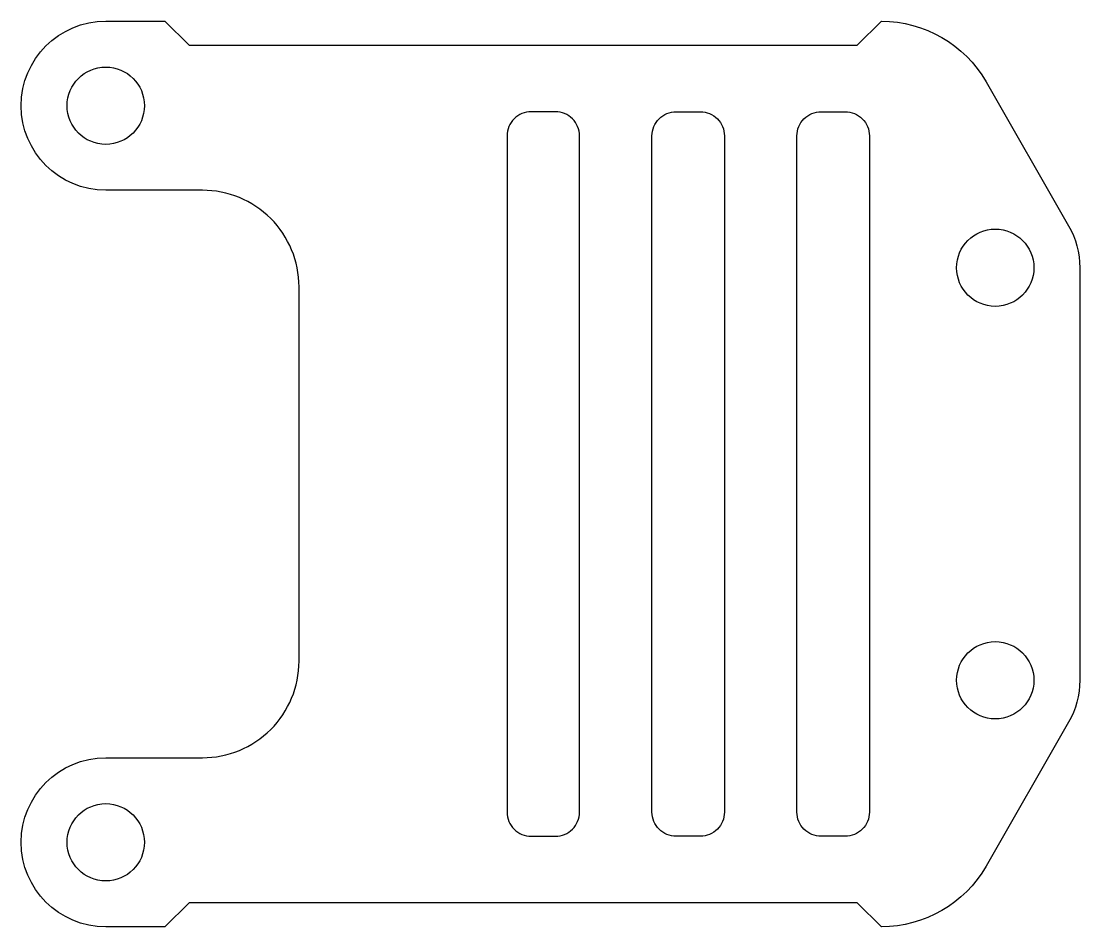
# Model space of a CAD drawing. Header units: millimetres. Extents: x -8.5 to 35.3, y -3.5 to 34.
import ezdxf

# ---------------------------------------------------------------- set-up
doc = ezdxf.new("R2010")
doc.units = ezdxf.units.MM
doc.layers.get('0').update_dxf_attribs({"linetype": 'CONTINUOUS'})

msp = doc.modelspace()

# ---------------------------------------------------------------- linework, layer by layer
for points in [[(-5, 3.5), (-1, 3.5, 0.414214), (3, 7.5), (3, 23, 0.414214), (-1, 27), (-5, 27, -1), (-5, 34), (-2.551, 34), (-1.551, 33), (26.104, 33), (27.104, 34, -0.268728), (31.441, 31.487), (34.856, 25.532, -0.130914), (35.32, 23.791), (35.32, 6.709, -0.130914), (34.856, 4.968), (31.441, -0.987, -0.268728), (27.104, -3.5), (26.104, -2.5), (-1.551, -2.5), (-2.551, -3.5), (-5, -3.5, -1)], [(11.61, 29.25), (11.61, 1.25, 0.414214), (12.61, 0.25), (13.61, 0.25, 0.414214), (14.61, 1.25), (14.61, 29.25, 0.414214), (13.61, 30.25), (12.61, 30.25, 0.414214)], [(17.61, 29.25, -0.414214), (18.61, 30.25), (19.61, 30.25, -0.414214), (20.61, 29.25), (20.61, 1.25, -0.414214), (19.61, 0.25), (18.61, 0.25, -0.414214), (17.61, 1.25)], [(24.61, 0.25, -0.414214), (23.61, 1.25), (23.61, 29.25, -0.414214), (24.61, 30.25), (25.61, 30.25, -0.414214), (26.61, 29.25), (26.61, 1.25, -0.414214), (25.61, 0.25)]]:
    msp.add_lwpolyline(points, format="xyb", close=True)
for centre in [(-5, 30.5), (31.82, 23.791), (31.82, 6.709), (-5, 0)]:
    msp.add_circle(centre, 1.6)

doc.saveas('drawing.dxf')
